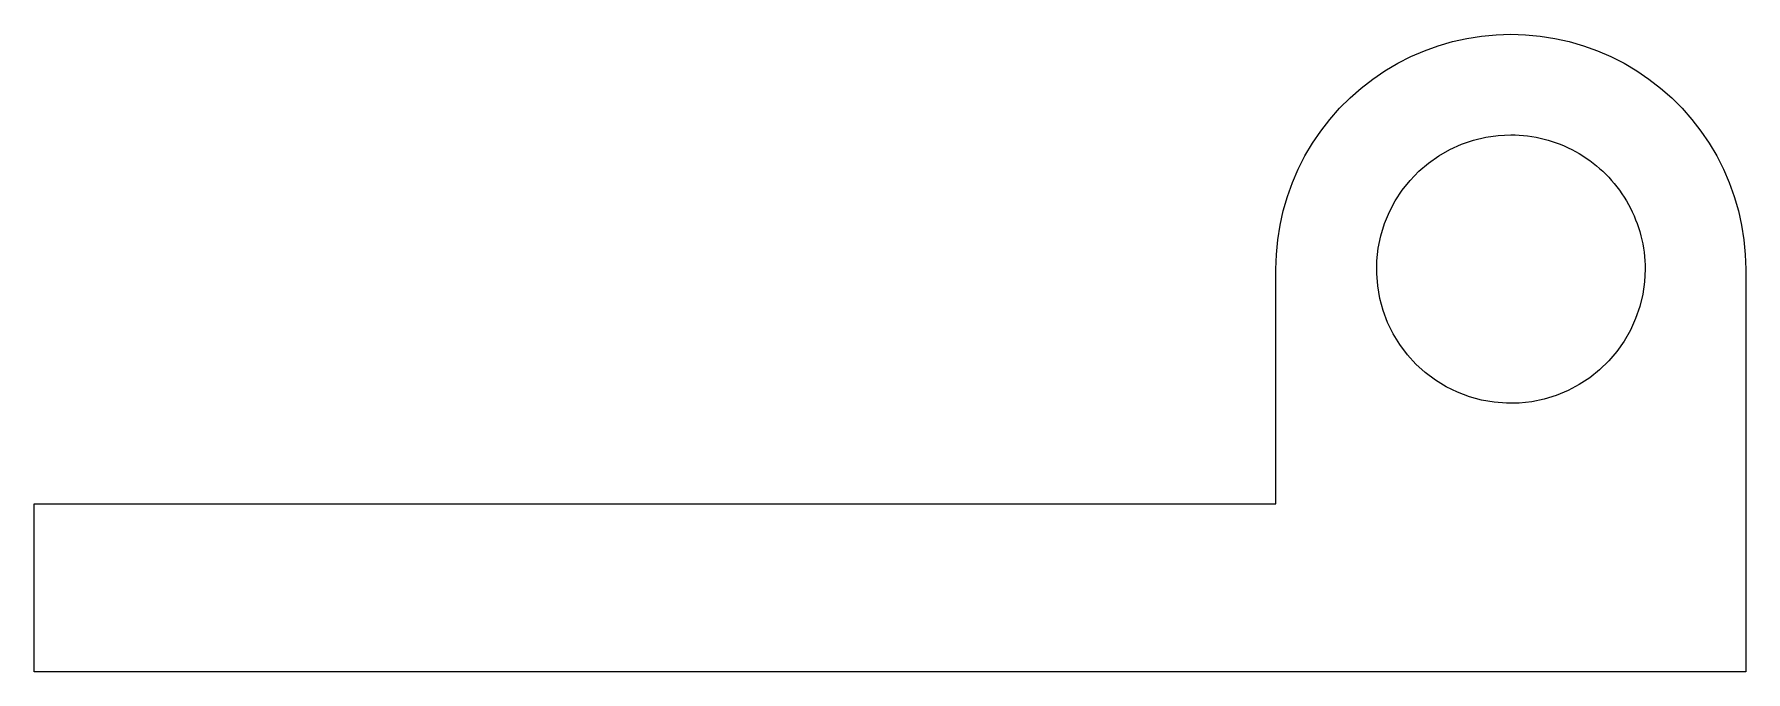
# Model space of a CAD drawing. Header units: metres. Extents: x -38 to 13, y 0 to 19.
import ezdxf

# ---------------------------------------------------------------- set-up
doc = ezdxf.new("R2010")
doc.units = ezdxf.units.M

msp = doc.modelspace()

# ---------------------------------------------------------------- linework, layer by layer
for points in [[(-1, 12), (-0.986, 12.44), (-0.945, 12.877), (-0.876, 13.312), (-0.78, 13.741), (-0.657, 14.163), (-0.508, 14.577), (-0.334, 14.98), (-0.134, 15.372), (0.09, 15.751), (0.337, 16.114), (0.606, 16.462), (0.897, 16.792), (1.208, 17.103), (1.538, 17.394), (1.886, 17.663), (2.249, 17.91), (2.628, 18.134), (3.02, 18.334), (3.423, 18.508), (3.837, 18.657), (4.259, 18.78), (4.688, 18.876), (5.123, 18.945), (5.56, 18.986), (6, 19), (6.44, 18.986), (6.877, 18.945), (7.312, 18.876), (7.741, 18.78), (8.163, 18.657), (8.577, 18.508), (8.98, 18.334), (9.372, 18.134), (9.751, 17.91), (10.114, 17.663), (10.462, 17.394), (10.792, 17.103), (11.103, 16.792), (11.394, 16.462), (11.663, 16.114), (11.91, 15.751), (12.134, 15.372), (12.334, 14.98), (12.508, 14.577), (12.657, 14.163), (12.78, 13.741), (12.876, 13.312), (12.945, 12.877), (12.986, 12.44), (13, 12)], [(10, 12), (9.982, 11.624), (9.929, 11.25), (9.841, 10.884), (9.719, 10.528), (9.564, 10.184), (9.377, 9.857), (9.161, 9.548), (8.916, 9.262), (8.645, 9), (8.351, 8.764), (8.036, 8.557), (7.703, 8.381), (7.355, 8.236), (6.995, 8.126), (6.626, 8.049), (6.251, 8.008), (5.874, 8.002), (5.499, 8.032), (5.127, 8.096), (4.764, 8.196), (4.411, 8.329), (4.073, 8.495), (3.752, 8.692), (3.45, 8.918), (3.172, 9.172), (2.918, 9.45), (2.692, 9.752), (2.495, 10.073), (2.329, 10.411), (2.196, 10.764), (2.096, 11.127), (2.032, 11.499), (2.002, 11.874), (2.008, 12.251), (2.049, 12.626), (2.126, 12.995), (2.236, 13.355), (2.381, 13.703), (2.557, 14.036), (2.764, 14.351), (3, 14.645), (3.262, 14.916), (3.548, 15.161), (3.857, 15.377), (4.184, 15.564), (4.528, 15.719), (4.884, 15.841), (5.25, 15.929), (5.624, 15.982), (6, 16)], [(6, 16), (6.126, 15.998), (6.251, 15.992), (6.376, 15.982), (6.501, 15.968), (6.626, 15.951), (6.75, 15.929), (6.873, 15.904), (6.995, 15.874), (7.116, 15.841), (7.236, 15.804), (7.355, 15.764), (7.472, 15.719), (7.589, 15.671), (7.703, 15.619), (7.816, 15.564), (7.927, 15.505), (8.036, 15.443), (8.143, 15.377), (8.248, 15.308), (8.351, 15.236), (8.452, 15.161), (8.55, 15.082), (8.645, 15), (8.738, 14.916), (8.828, 14.828), (8.916, 14.738), (9, 14.645), (9.082, 14.55), (9.161, 14.452), (9.236, 14.351), (9.308, 14.248), (9.377, 14.143), (9.443, 14.036), (9.505, 13.927), (9.564, 13.816), (9.619, 13.703), (9.671, 13.589), (9.719, 13.472), (9.764, 13.355), (9.804, 13.236), (9.841, 13.116), (9.874, 12.995), (9.904, 12.873), (9.929, 12.75), (9.951, 12.626), (9.968, 12.501), (9.982, 12.376), (9.992, 12.251), (9.998, 12.126), (10, 12)], [(-1, 5), (-1, 5.14), (-1, 5.28), (-1, 5.42), (-1, 5.56), (-1, 5.7), (-1, 5.84), (-1, 5.98), (-1, 6.12), (-1, 6.26), (-1, 6.4), (-1, 6.54), (-1, 6.68), (-1, 6.82), (-1, 6.96), (-1, 7.1), (-1, 7.24), (-1, 7.38), (-1, 7.52), (-1, 7.66), (-1, 7.8), (-1, 7.94), (-1, 8.08), (-1, 8.22), (-1, 8.36), (-1, 8.5), (-1, 8.64), (-1, 8.78), (-1, 8.92), (-1, 9.06), (-1, 9.2), (-1, 9.34), (-1, 9.48), (-1, 9.62), (-1, 9.76), (-1, 9.9), (-1, 10.04), (-1, 10.18), (-1, 10.32), (-1, 10.46), (-1, 10.6), (-1, 10.74), (-1, 10.88), (-1, 11.02), (-1, 11.16), (-1, 11.3), (-1, 11.44), (-1, 11.58), (-1, 11.72), (-1, 11.86), (-1, 12)], [(-1, 5), (-1, 5.14), (-1, 5.28), (-1, 5.42), (-1, 5.56), (-1, 5.7), (-1, 5.84), (-1, 5.98), (-1, 6.12), (-1, 6.26), (-1, 6.4), (-1, 6.54), (-1, 6.68), (-1, 6.82), (-1, 6.96), (-1, 7.1), (-1, 7.24), (-1, 7.38), (-1, 7.52), (-1, 7.66), (-1, 7.8), (-1, 7.94), (-1, 8.08), (-1, 8.22), (-1, 8.36), (-1, 8.5), (-1, 8.64), (-1, 8.78), (-1, 8.92), (-1, 9.06), (-1, 9.2), (-1, 9.34), (-1, 9.48), (-1, 9.62), (-1, 9.76), (-1, 9.9), (-1, 10.04), (-1, 10.18), (-1, 10.32), (-1, 10.46), (-1, 10.6), (-1, 10.74), (-1, 10.88), (-1, 11.02), (-1, 11.16), (-1, 11.3), (-1, 11.44), (-1, 11.58), (-1, 11.72), (-1, 11.86), (-1, 12)], [(13, 12), (13, 11.76), (13, 11.52), (13, 11.28), (13, 11.04), (13, 10.8), (13, 10.56), (13, 10.32), (13, 10.08), (13, 9.84), (13, 9.6), (13, 9.36), (13, 9.12), (13, 8.88), (13, 8.64), (13, 8.4), (13, 8.16), (13, 7.92), (13, 7.68), (13, 7.44), (13, 7.2), (13, 6.96), (13, 6.72), (13, 6.48), (13, 6.24), (13, 6), (13, 5.76), (13, 5.52), (13, 5.28), (13, 5.04), (13, 4.8), (13, 4.56), (13, 4.32), (13, 4.08), (13, 3.84), (13, 3.6), (13, 3.36), (13, 3.12), (13, 2.88), (13, 2.64), (13, 2.4), (13, 2.16), (13, 1.92), (13, 1.68), (13, 1.44), (13, 1.2), (13, 0.96), (13, 0.72), (13, 0.48), (13, 0.24), (13, 0)], [(-38, 0), (-38, 0.1), (-38, 0.2), (-38, 0.3), (-38, 0.4), (-38, 0.5), (-38, 0.6), (-38, 0.7), (-38, 0.8), (-38, 0.9), (-38, 1), (-38, 1.1), (-38, 1.2), (-38, 1.3), (-38, 1.4), (-38, 1.5), (-38, 1.6), (-38, 1.7), (-38, 1.8), (-38, 1.9), (-38, 2), (-38, 2.1), (-38, 2.2), (-38, 2.3), (-38, 2.4), (-38, 2.5), (-38, 2.6), (-38, 2.7), (-38, 2.8), (-38, 2.9), (-38, 3), (-38, 3.1), (-38, 3.2), (-38, 3.3), (-38, 3.4), (-38, 3.5), (-38, 3.6), (-38, 3.7), (-38, 3.8), (-38, 3.9), (-38, 4), (-38, 4.1), (-38, 4.2), (-38, 4.3), (-38, 4.4), (-38, 4.5), (-38, 4.6), (-38, 4.7), (-38, 4.8), (-38, 4.9), (-38, 5)], [(-38, 5), (-37.26, 5), (-36.52, 5), (-35.78, 5), (-35.04, 5), (-34.3, 5), (-33.56, 5), (-32.82, 5), (-32.08, 5), (-31.34, 5), (-30.6, 5), (-29.86, 5), (-29.12, 5), (-28.38, 5), (-27.64, 5), (-26.9, 5), (-26.16, 5), (-25.42, 5), (-24.68, 5), (-23.94, 5), (-23.2, 5), (-22.46, 5), (-21.72, 5), (-20.98, 5), (-20.24, 5), (-19.5, 5), (-18.76, 5), (-18.02, 5), (-17.28, 5), (-16.54, 5), (-15.8, 5), (-15.06, 5), (-14.32, 5), (-13.58, 5), (-12.84, 5), (-12.1, 5), (-11.36, 5), (-10.62, 5), (-9.88, 5), (-9.14, 5), (-8.4, 5), (-7.66, 5), (-6.92, 5), (-6.18, 5), (-5.44, 5), (-4.7, 5), (-3.96, 5), (-3.22, 5), (-2.48, 5), (-1.74, 5), (-1, 5)], [(-20, 5), (-19.62, 5), (-19.24, 5), (-18.86, 5), (-18.48, 5), (-18.1, 5), (-17.72, 5), (-17.34, 5), (-16.96, 5), (-16.58, 5), (-16.2, 5), (-15.82, 5), (-15.44, 5), (-15.06, 5), (-14.68, 5), (-14.3, 5), (-13.92, 5), (-13.54, 5), (-13.16, 5), (-12.78, 5), (-12.4, 5), (-12.02, 5), (-11.64, 5), (-11.26, 5), (-10.88, 5), (-10.5, 5), (-10.12, 5), (-9.74, 5), (-9.36, 5), (-8.98, 5), (-8.6, 5), (-8.22, 5), (-7.84, 5), (-7.46, 5), (-7.08, 5), (-6.7, 5), (-6.32, 5), (-5.94, 5), (-5.56, 5), (-5.18, 5), (-4.8, 5), (-4.42, 5), (-4.04, 5), (-3.66, 5), (-3.28, 5), (-2.9, 5), (-2.52, 5), (-2.14, 5), (-1.76, 5), (-1.38, 5), (-1, 5)], [(13, 0), (11.98, 0), (10.96, 0), (9.94, 0), (8.92, 0), (7.9, 0), (6.88, 0), (5.86, 0), (4.84, 0), (3.82, 0), (2.8, 0), (1.78, 0), (0.76, 0), (-0.26, 0), (-1.28, 0), (-2.3, 0), (-3.32, 0), (-4.34, 0), (-5.36, 0), (-6.38, 0), (-7.4, 0), (-8.42, 0), (-9.44, 0), (-10.46, 0), (-11.48, 0), (-12.5, 0), (-13.52, 0), (-14.54, 0), (-15.56, 0), (-16.58, 0), (-17.6, 0), (-18.62, 0), (-19.64, 0), (-20.66, 0), (-21.68, 0), (-22.7, 0), (-23.72, 0), (-24.74, 0), (-25.76, 0), (-26.78, 0), (-27.8, 0), (-28.82, 0), (-29.84, 0), (-30.86, 0), (-31.88, 0), (-32.9, 0), (-33.92, 0), (-34.94, 0), (-35.96, 0), (-36.98, 0), (-38, 0)]]:
    msp.add_lwpolyline(points)

doc.saveas('drawing.dxf')
